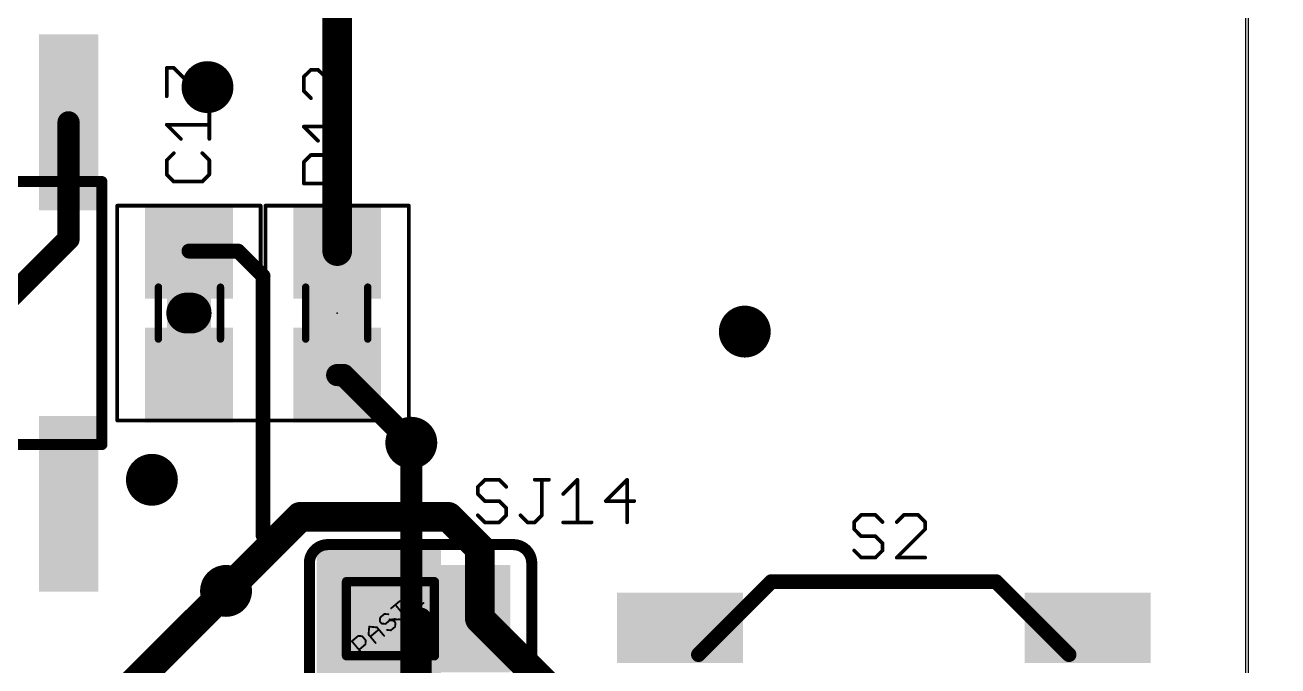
# Model space of a CAD drawing. Header units: inches. Extents: x 45 to 322, y 27 to 227.
# Drawn here: x 290.35 to 307.53, y 105.29 to 114.08 of the extents above; entities that cross this region are included whole.
import ezdxf

# ---------------------------------------------------------------- set-up
doc = ezdxf.new("R2010")
doc.units = ezdxf.units.IN
doc.header["$MEASUREMENT"] = 0
for name, color, linetype in [('1', 22, 'Continuous'), ('16', 175, 'Continuous'), ('18', 82, 'Continuous'), ('20', 7, 'Continuous'), ('21', 253, 'Continuous'), ('23', 7, 'Continuous'), ('25', 253, 'Continuous'), ('27', 253, 'Continuous'), ('29', 253, 'Continuous'), ('31', 253, 'Continuous'), ('35', 253, 'Continuous'), ('39', 22, 'Continuous'), ('44', 253, 'Continuous'), ('51', 253, 'Continuous')]:
    doc.layers.add(name, color=color, linetype=linetype)

# ---------------------------------------------------------------- blocks, each defined once
blk = doc.blocks.new('RECT')
blk.add_solid([(-0.5, -0.5), (0.5, -0.5), (-0.5, 0.5), (0.5, 0.5)])
blk = doc.blocks.new('ROUNDV')
at = {"const_width": 0.5}
blk.add_lwpolyline([(0, -0.25, 1), (0, 0.25, 1), (0, -0.25)], format="xyb", dxfattribs=at)

msp = doc.modelspace()

# ---------------------------------------------------------------- linework, layer by layer
msp.add_line((307.092, 78.968), (307.092, 174.968))
msp.add_spline([(284.592, 226.968), (322.092, 126.968), (284.592, 26.968)], degree=3)
at = {"layer": '1'}
for points, const_width in [([(294.633, 110.982), (294.633, 117.498)], 0.406), ([(290.95, 112.748), (290.95, 111.148)], 0.305), ([(290.95, 111.148), (289.172, 109.37)], 0.305), ([(292.601, 110.982), (293.275, 110.982)], 0.203), ([(293.275, 110.982), (293.617, 110.64)], 0.203), ([(293.617, 110.64), (293.617, 107.084)], 0.203), ([(294.633, 109.282), (294.721, 109.282)], 0.305), ([(294.721, 109.282), (295.649, 108.354)], 0.305), ([(294.125, 107.338), (293.744, 106.957)], 0.406), ([(296.157, 107.338), (294.125, 107.338)], 0.406), ([(296.589, 106.906), (296.157, 107.338)], 0.406), ([(293.617, 107.084), (293.744, 106.957)], 0.203), ([(293.744, 106.957), (293.109, 106.322)], 0.406), ([(296.589, 105.941), (296.589, 106.906)], 0.406), ([(295.776, 105.941), (295.776, 105.026)], 0.305), ([(297.935, 104.595), (296.589, 105.941)], 0.406)]:
    msp.add_lwpolyline(points, dxfattribs=dict(at, const_width=const_width))
for points, const_width in [([(291.026, 112.748, 1), (290.874, 112.748)], 0.152), ([(290.874, 111.148, 1), (291.026, 111.148)], 0.152), ([(291.004, 111.094, 1), (290.896, 111.202)], 0.152), ([(292.601, 111.033, 1), (292.601, 110.931)], 0.102), ([(293.311, 111.018, 1), (293.239, 110.946)], 0.102), ([(293.275, 110.931, 1), (293.275, 111.033)], 0.102), ([(294.531, 110.982, 1), (294.735, 110.982)], 0.203), ([(293.668, 110.64, 1), (293.566, 110.64)], 0.102), ([(293.581, 110.604, 1), (293.653, 110.676)], 0.102), ([(294.633, 109.358, 1), (294.633, 109.206)], 0.152), ([(294.775, 109.336, 1), (294.667, 109.228)], 0.152), ([(294.721, 109.206, 1), (294.721, 109.358)], 0.152), ([(295.595, 108.3, 1), (295.703, 108.408)], 0.152), ([(294.125, 107.439, 1), (294.125, 107.236)], 0.203), ([(294.197, 107.266, 1), (294.053, 107.41)], 0.203), ([(296.229, 107.41, 1), (296.085, 107.266)], 0.203), ([(296.157, 107.236, 1), (296.157, 107.439)], 0.203), ([(293.653, 107.12, 1), (293.581, 107.048)], 0.102), ([(293.566, 107.084, 1), (293.668, 107.084)], 0.102), ([(293.672, 107.029, 1), (293.816, 106.885)], 0.203), ([(293.816, 106.885, 1), (293.672, 107.029)], 0.203), ([(293.708, 106.921, 1), (293.78, 106.993)], 0.102), ([(296.69, 106.906, 1), (296.487, 106.906)], 0.203), ([(296.517, 106.834, 1), (296.661, 106.978)], 0.203), ([(293.037, 106.394, 1), (293.181, 106.25)], 0.203), ([(295.852, 105.941, 1), (295.7, 105.941)], 0.152), ([(296.661, 106.013, 1), (296.517, 105.869)], 0.203), ([(296.487, 105.941, 1), (296.69, 105.941)], 0.203)]:
    msp.add_lwpolyline(points, format="xyb", dxfattribs=dict(at, const_width=const_width))
at = {"layer": '16'}
for points, const_width in [([(295.649, 108.354), (295.649, 101.75)], 0.305), ([(293.109, 106.322), (290.823, 104.036)], 0.406)]:
    msp.add_lwpolyline(points, dxfattribs=dict(at, const_width=const_width))
for points, const_width in [([(295.725, 108.354, 1), (295.573, 108.354)], 0.152), ([(293.181, 106.25, 1), (293.037, 106.394)], 0.203)]:
    msp.add_lwpolyline(points, format="xyb", dxfattribs=dict(at, const_width=const_width))
at = {"layer": '20'}
msp.add_line((307.121, 174.858), (307.121, 78.858), dxfattribs=at)
at = {"layer": '21'}
for points, const_width in [([(291.407, 108.329), (291.407, 111.935)], 0.152), ([(292.631, 110.132), (292.57, 110.132)], 0.559), ([(294.506, 106.957), (297.046, 106.957)], 0.152), ([(294.252, 106.703), (294.252, 105.179)], 0.152), ([(297.3, 106.703), (297.3, 105.179)], 0.152), ([(300.586, 106.449), (303.666, 106.449)], 0.203)]:
    msp.add_lwpolyline(points, dxfattribs=dict(at, const_width=const_width))
for points, const_width in [([(291.445, 111.935, 1), (291.369, 111.935)], 0.0762), ([(292.57, 110.272, 1), (292.57, 109.992)], 0.279), ([(292.631, 109.992, 1), (292.631, 110.272)], 0.279), ([(291.369, 108.329, 1), (291.445, 108.329)], 0.0762), ([(294.506, 106.957, 0.4142), (294.252, 106.703)], 0.152), ([(294.506, 106.995, 1), (294.506, 106.919)], 0.0762), ([(294.506, 106.919, 1), (294.506, 106.995)], 0.0762), ([(297.3, 106.703, 0.4142), (297.046, 106.957)], 0.152), ([(297.046, 106.995, 1), (297.046, 106.919)], 0.0762), ([(297.046, 106.919, 1), (297.046, 106.995)], 0.0762), ([(294.29, 106.703, 1), (294.214, 106.703)], 0.0762), ([(294.214, 106.703, 1), (294.29, 106.703)], 0.0762), ([(297.338, 106.703, 1), (297.262, 106.703)], 0.0762), ([(297.262, 106.703, 1), (297.338, 106.703)], 0.0762), ([(300.586, 106.5, 1), (300.586, 106.398)], 0.102), ([(303.666, 106.398, 1), (303.666, 106.5)], 0.102)]:
    msp.add_lwpolyline(points, format="xyb", dxfattribs=dict(at, const_width=const_width))
at = {"layer": '23'}
for p in [(292.601, 110.132), (294.633, 110.132), (295.776, 105.941)]:
    msp.add_point(p, dxfattribs=at)
at = {"layer": '25', "const_width": 0.0508}
for points in [[(292.296, 113.105), (292.296, 113.494)], [(292.296, 113.494), (292.393, 113.494)], [(292.393, 113.494), (292.783, 113.105)], [(294.175, 113.372), (294.273, 113.469)], [(294.175, 113.177), (294.175, 113.372)], [(294.273, 113.469), (294.37, 113.469)], [(294.37, 113.469), (294.468, 113.372)], [(294.468, 113.372), (294.565, 113.469)], [(294.468, 113.372), (294.468, 113.274)], [(294.565, 113.469), (294.663, 113.469)], [(294.663, 113.469), (294.76, 113.372)], [(294.76, 113.372), (294.76, 113.177)], [(294.273, 113.079), (294.175, 113.177)], [(294.76, 113.177), (294.663, 113.079)], [(292.783, 113.105), (292.88, 113.105)], [(292.88, 112.52), (292.88, 112.91)], [(294.76, 112.495), (294.76, 112.884)], [(292.491, 112.52), (292.296, 112.715)], [(292.296, 112.715), (292.88, 112.715)], [(294.37, 112.495), (294.175, 112.689)], [(294.175, 112.689), (294.76, 112.689)], [(292.393, 112.325), (292.296, 112.228)], [(292.88, 112.228), (292.783, 112.325)], [(292.296, 112.228), (292.296, 112.033)], [(292.88, 112.033), (292.88, 112.228)], [(294.175, 112.202), (294.273, 112.3)], [(294.175, 111.91), (294.175, 112.202)], [(294.273, 112.3), (294.468, 112.3)], [(294.468, 112.3), (294.565, 112.202)], [(294.565, 112.105), (294.76, 112.3)], [(294.565, 112.202), (294.565, 111.91)], [(292.296, 112.033), (292.393, 111.935)], [(292.783, 111.935), (292.88, 112.033)], [(292.393, 111.935), (292.783, 111.935)], [(294.76, 111.91), (294.175, 111.91)], [(296.659, 107.846), (296.561, 107.749)], [(296.854, 107.846), (296.659, 107.846)], [(296.951, 107.749), (296.854, 107.846)], [(297.341, 107.846), (297.536, 107.846)], [(297.438, 107.359), (297.438, 107.846)], [(297.731, 107.651), (297.926, 107.846)], [(297.926, 107.846), (297.926, 107.262)], [(298.608, 107.846), (298.315, 107.554)], [(298.608, 107.262), (298.608, 107.846)], [(296.561, 107.749), (296.561, 107.651)], [(296.561, 107.651), (296.659, 107.554)], [(296.659, 107.554), (296.854, 107.554)], [(296.854, 107.554), (296.951, 107.457)], [(298.315, 107.554), (298.705, 107.554)], [(296.659, 107.262), (296.561, 107.359)], [(296.951, 107.359), (296.854, 107.262)], [(296.951, 107.457), (296.951, 107.359)], [(297.146, 107.359), (297.243, 107.262)], [(297.341, 107.262), (297.438, 107.359)], [(301.817, 107.364), (301.72, 107.266)], [(302.012, 107.364), (301.817, 107.364)], [(302.109, 107.266), (302.012, 107.364)], [(302.402, 107.364), (302.304, 107.266)], [(302.597, 107.364), (302.402, 107.364)], [(302.694, 107.266), (302.597, 107.364)], [(296.854, 107.262), (296.659, 107.262)], [(297.243, 107.262), (297.341, 107.262)], [(297.731, 107.262), (298.121, 107.262)], [(301.72, 107.266), (301.72, 107.169)], [(301.72, 107.169), (301.817, 107.071)], [(302.304, 106.779), (302.694, 107.169)], [(302.694, 107.169), (302.694, 107.266)], [(301.817, 107.071), (302.012, 107.071)], [(302.012, 107.071), (302.109, 106.974)], [(301.817, 106.779), (301.72, 106.876)], [(302.109, 106.876), (302.012, 106.779)], [(302.109, 106.974), (302.109, 106.876)], [(302.012, 106.779), (301.817, 106.779)], [(302.694, 106.779), (302.304, 106.779)]]:
    msp.add_lwpolyline(points, dxfattribs=at)
at = {"layer": '25', "const_width": 0.0254}
for points in [[(292.308, 113.494, 1), (292.283, 113.494)], [(292.296, 113.507, 1), (292.296, 113.482)], [(292.402, 113.503, 1), (292.384, 113.485)], [(292.393, 113.482, 1), (292.393, 113.507)], [(294.188, 113.372, 1), (294.163, 113.372)], [(294.166, 113.381, 1), (294.184, 113.363)], [(294.273, 113.482, 1), (294.273, 113.456)], [(294.282, 113.46, 1), (294.264, 113.478)], [(294.379, 113.478, 1), (294.361, 113.46)], [(294.37, 113.456, 1), (294.37, 113.482)], [(294.48, 113.372, 1), (294.455, 113.372)], [(294.459, 113.381, 1), (294.477, 113.363)], [(294.459, 113.363, 1), (294.477, 113.381)], [(294.565, 113.482, 1), (294.565, 113.456)], [(294.574, 113.46, 1), (294.556, 113.478)], [(294.671, 113.478, 1), (294.654, 113.46)], [(294.663, 113.456, 1), (294.663, 113.482)], [(294.773, 113.372, 1), (294.747, 113.372)], [(294.751, 113.363, 1), (294.769, 113.381)], [(294.184, 113.186, 1), (294.166, 113.168)], [(294.455, 113.274, 1), (294.48, 113.274)], [(294.769, 113.168, 1), (294.751, 113.186)], [(292.283, 113.105, 1), (292.308, 113.105)], [(292.783, 113.117, 1), (292.783, 113.092)], [(292.774, 113.096, 1), (292.792, 113.114)], [(292.88, 113.092, 1), (292.88, 113.117)], [(294.163, 113.177, 1), (294.188, 113.177)], [(294.264, 113.07, 1), (294.282, 113.088)], [(294.654, 113.088, 1), (294.671, 113.07)], [(294.747, 113.177, 1), (294.773, 113.177)], [(292.893, 112.91, 1), (292.868, 112.91)], [(294.773, 112.884, 1), (294.747, 112.884)], [(292.305, 112.724, 1), (292.287, 112.706)], [(292.296, 112.728, 1), (292.296, 112.702)], [(292.88, 112.702, 1), (292.88, 112.728)], [(294.184, 112.698, 1), (294.166, 112.68)], [(294.175, 112.702, 1), (294.175, 112.677)], [(294.76, 112.677, 1), (294.76, 112.702)], [(292.482, 112.511, 1), (292.5, 112.529)], [(292.868, 112.52, 1), (292.893, 112.52)], [(294.361, 112.486, 1), (294.379, 112.504)], [(294.747, 112.495, 1), (294.773, 112.495)], [(292.402, 112.316, 1), (292.384, 112.334)], [(292.792, 112.334, 1), (292.774, 112.316)], [(292.308, 112.228, 1), (292.283, 112.228)], [(292.287, 112.237, 1), (292.305, 112.219)], [(292.893, 112.228, 1), (292.868, 112.228)], [(292.871, 112.219, 1), (292.889, 112.237)], [(294.188, 112.202, 1), (294.163, 112.202)], [(294.166, 112.211, 1), (294.184, 112.193)], [(294.273, 112.312, 1), (294.273, 112.287)], [(294.282, 112.291, 1), (294.264, 112.309)], [(294.477, 112.309, 1), (294.459, 112.291)], [(294.468, 112.287, 1), (294.468, 112.312)], [(294.578, 112.202, 1), (294.552, 112.202)], [(294.556, 112.193, 1), (294.574, 112.211)], [(294.769, 112.291, 1), (294.751, 112.309)], [(292.305, 112.042, 1), (292.287, 112.024)], [(292.283, 112.033, 1), (292.308, 112.033)], [(292.868, 112.033, 1), (292.893, 112.033)], [(292.889, 112.024, 1), (292.871, 112.042)], [(294.556, 112.114, 1), (294.574, 112.096)], [(292.393, 111.948, 1), (292.393, 111.923)], [(292.384, 111.926, 1), (292.402, 111.944)], [(292.774, 111.944, 1), (292.792, 111.926)], [(292.783, 111.923, 1), (292.783, 111.948)], [(294.175, 111.923, 1), (294.175, 111.897)], [(294.163, 111.91, 1), (294.188, 111.91)], [(294.552, 111.91, 1), (294.578, 111.91)], [(294.76, 111.897, 1), (294.76, 111.923)], [(296.659, 107.859, 1), (296.659, 107.834)], [(296.668, 107.837, 1), (296.65, 107.855)], [(296.863, 107.855, 1), (296.845, 107.837)], [(296.854, 107.834, 1), (296.854, 107.859)], [(297.341, 107.859, 1), (297.341, 107.834)], [(297.451, 107.846, 1), (297.426, 107.846)], [(297.536, 107.834, 1), (297.536, 107.859)], [(297.938, 107.846, 1), (297.913, 107.846)], [(297.935, 107.837, 1), (297.917, 107.855)], [(298.62, 107.846, 1), (298.595, 107.846)], [(298.617, 107.837, 1), (298.599, 107.855)], [(296.574, 107.749, 1), (296.549, 107.749)], [(296.552, 107.758, 1), (296.57, 107.74)], [(296.942, 107.74, 1), (296.96, 107.758)], [(296.57, 107.66, 1), (296.552, 107.642)], [(296.549, 107.651, 1), (296.574, 107.651)], [(296.659, 107.567, 1), (296.659, 107.541)], [(296.65, 107.545, 1), (296.668, 107.563)], [(296.863, 107.563, 1), (296.845, 107.545)], [(296.854, 107.541, 1), (296.854, 107.567)], [(297.722, 107.66, 1), (297.74, 107.642)], [(298.315, 107.567, 1), (298.315, 107.541)], [(298.306, 107.563, 1), (298.324, 107.545)], [(298.705, 107.541, 1), (298.705, 107.567)], [(296.57, 107.368, 1), (296.552, 107.35)], [(296.964, 107.457, 1), (296.938, 107.457)], [(296.938, 107.359, 1), (296.964, 107.359)], [(296.942, 107.448, 1), (296.96, 107.466)], [(296.96, 107.35, 1), (296.942, 107.368)], [(297.155, 107.368, 1), (297.137, 107.35)], [(297.426, 107.359, 1), (297.451, 107.359)], [(297.447, 107.35, 1), (297.429, 107.368)], [(301.817, 107.376, 1), (301.817, 107.351)], [(301.826, 107.355, 1), (301.808, 107.373)], [(302.021, 107.373, 1), (302.003, 107.355)], [(302.012, 107.351, 1), (302.012, 107.376)], [(302.402, 107.376, 1), (302.402, 107.351)], [(302.411, 107.355, 1), (302.393, 107.373)], [(302.606, 107.373, 1), (302.588, 107.355)], [(302.597, 107.351, 1), (302.597, 107.376)], [(296.659, 107.274, 1), (296.659, 107.249)], [(296.65, 107.253, 1), (296.668, 107.271)], [(296.845, 107.271, 1), (296.863, 107.253)], [(296.854, 107.249, 1), (296.854, 107.274)], [(297.243, 107.274, 1), (297.243, 107.249)], [(297.235, 107.253, 1), (297.252, 107.271)], [(297.332, 107.271, 1), (297.35, 107.253)], [(297.341, 107.249, 1), (297.341, 107.274)], [(297.731, 107.274, 1), (297.731, 107.249)], [(297.913, 107.262, 1), (297.938, 107.262)], [(298.121, 107.249, 1), (298.121, 107.274)], [(298.595, 107.262, 1), (298.62, 107.262)], [(301.732, 107.266, 1), (301.707, 107.266)], [(301.711, 107.275, 1), (301.729, 107.257)], [(301.729, 107.178, 1), (301.711, 107.16)], [(301.707, 107.169, 1), (301.732, 107.169)], [(302.1, 107.257, 1), (302.118, 107.275)], [(302.295, 107.275, 1), (302.313, 107.257)], [(302.707, 107.266, 1), (302.681, 107.266)], [(302.681, 107.169, 1), (302.707, 107.169)], [(302.685, 107.257, 1), (302.703, 107.275)], [(302.703, 107.16, 1), (302.685, 107.178)], [(301.817, 107.084, 1), (301.817, 107.059)], [(301.808, 107.062, 1), (301.826, 107.08)], [(302.021, 107.08, 1), (302.003, 107.062)], [(302.012, 107.059, 1), (302.012, 107.084)], [(301.729, 106.885, 1), (301.711, 106.868)], [(302.122, 106.974, 1), (302.097, 106.974)], [(302.097, 106.876, 1), (302.122, 106.876)], [(302.1, 106.965, 1), (302.118, 106.983)], [(302.118, 106.868, 1), (302.1, 106.885)], [(301.817, 106.792, 1), (301.817, 106.766)], [(301.808, 106.77, 1), (301.826, 106.788)], [(302.003, 106.788, 1), (302.021, 106.77)], [(302.012, 106.766, 1), (302.012, 106.792)], [(302.304, 106.792, 1), (302.304, 106.766)], [(302.295, 106.788, 1), (302.313, 106.77)], [(302.694, 106.766, 1), (302.694, 106.792)]]:
    msp.add_lwpolyline(points, format="xyb", dxfattribs=at)
at = {"layer": '27'}
for p, q in [((295.342, 105.924), (295.345, 105.921)), ((295.345, 105.921), (295.349, 105.921)), ((295.349, 105.941), (295.355, 105.941)), ((295.349, 105.921), (295.352, 105.924)), ((295.352, 105.924), (295.352, 105.941)), ((295.36, 105.941), (295.36, 105.924)), ((295.36, 105.924), (295.364, 105.921)), ((295.364, 105.921), (295.37, 105.921)), ((295.37, 105.921), (295.374, 105.924)), ((295.374, 105.924), (295.374, 105.941)), ((295.379, 105.921), (295.379, 105.941)), ((295.379, 105.941), (295.385, 105.934)), ((295.385, 105.934), (295.392, 105.941)), ((295.392, 105.941), (295.392, 105.921)), ((295.397, 105.921), (295.397, 105.941)), ((295.397, 105.941), (295.407, 105.941)), ((295.407, 105.928), (295.397, 105.928)), ((295.407, 105.941), (295.411, 105.938)), ((295.411, 105.931), (295.407, 105.928)), ((295.411, 105.938), (295.411, 105.931)), ((295.429, 105.941), (295.416, 105.941)), ((295.416, 105.941), (295.416, 105.921)), ((295.416, 105.931), (295.422, 105.931)), ((295.416, 105.921), (295.429, 105.921)), ((295.434, 105.921), (295.434, 105.941)), ((295.434, 105.941), (295.444, 105.941)), ((295.444, 105.928), (295.434, 105.928)), ((295.441, 105.928), (295.447, 105.921)), ((295.444, 105.941), (295.447, 105.938)), ((295.447, 105.931), (295.444, 105.928)), ((295.447, 105.938), (295.447, 105.931)), ((295.452, 105.931), (295.466, 105.931)), ((295.471, 105.921), (295.471, 105.941)), ((295.471, 105.941), (295.481, 105.941)), ((295.481, 105.928), (295.471, 105.928)), ((295.481, 105.941), (295.484, 105.938)), ((295.484, 105.931), (295.481, 105.928)), ((295.484, 105.938), (295.484, 105.931)), ((295.489, 105.934), (295.496, 105.941)), ((295.489, 105.921), (295.489, 105.934)), ((295.489, 105.931), (295.503, 105.931)), ((295.496, 105.941), (295.503, 105.934)), ((295.503, 105.934), (295.503, 105.921)), ((295.508, 105.941), (295.508, 105.921)), ((295.518, 105.941), (295.508, 105.941)), ((295.508, 105.921), (295.518, 105.921)), ((295.521, 105.938), (295.518, 105.941)), ((295.518, 105.921), (295.521, 105.924)), ((295.521, 105.924), (295.521, 105.938)), ((295.526, 105.931), (295.539, 105.931)), ((295.545, 105.938), (295.548, 105.941)), ((295.548, 105.921), (295.545, 105.924)), ((295.548, 105.941), (295.555, 105.941)), ((295.555, 105.921), (295.548, 105.921)), ((295.555, 105.931), (295.551, 105.931)), ((295.555, 105.941), (295.558, 105.938)), ((295.558, 105.934), (295.555, 105.931)), ((295.555, 105.931), (295.558, 105.928)), ((295.558, 105.924), (295.555, 105.921)), ((295.558, 105.938), (295.558, 105.934)), ((295.558, 105.928), (295.558, 105.924)), ((295.563, 105.931), (295.576, 105.931)), ((295.585, 105.941), (295.581, 105.938)), ((295.581, 105.921), (295.595, 105.934)), ((295.595, 105.921), (295.581, 105.921)), ((295.591, 105.941), (295.585, 105.941)), ((295.595, 105.938), (295.591, 105.941)), ((295.595, 105.934), (295.595, 105.938)), ((295.603, 105.941), (295.6, 105.938)), ((295.6, 105.938), (295.6, 105.924)), ((295.6, 105.924), (295.603, 105.921)), ((295.61, 105.941), (295.603, 105.941)), ((295.603, 105.921), (295.61, 105.921)), ((295.613, 105.938), (295.61, 105.941)), ((295.61, 105.921), (295.613, 105.924)), ((295.613, 105.924), (295.613, 105.938)), ((295.618, 105.921), (295.618, 105.941)), ((295.618, 105.941), (295.632, 105.941)), ((295.618, 105.931), (295.625, 105.931)), ((295.637, 105.938), (295.64, 105.941)), ((295.64, 105.921), (295.637, 105.924)), ((295.64, 105.941), (295.647, 105.941)), ((295.647, 105.921), (295.64, 105.921)), ((295.647, 105.931), (295.643, 105.931)), ((295.647, 105.941), (295.65, 105.938)), ((295.65, 105.934), (295.647, 105.931)), ((295.647, 105.931), (295.65, 105.928)), ((295.65, 105.924), (295.647, 105.921)), ((295.65, 105.938), (295.65, 105.934)), ((295.65, 105.928), (295.65, 105.924)), ((295.655, 105.918), (295.668, 105.918)), ((295.673, 105.921), (295.673, 105.941)), ((295.673, 105.941), (295.687, 105.921)), ((295.687, 105.921), (295.687, 105.941)), ((295.695, 105.941), (295.692, 105.938)), ((295.692, 105.938), (295.692, 105.924)), ((295.692, 105.924), (295.695, 105.921)), ((295.702, 105.941), (295.695, 105.941)), ((295.695, 105.921), (295.702, 105.921)), ((295.705, 105.938), (295.702, 105.941)), ((295.702, 105.921), (295.705, 105.924)), ((295.71, 105.918), (295.724, 105.918)), ((295.729, 105.921), (295.729, 105.941)), ((295.729, 105.941), (295.739, 105.941)), ((295.729, 105.931), (295.739, 105.931)), ((295.739, 105.921), (295.729, 105.921)), ((295.739, 105.941), (295.742, 105.938)), ((295.742, 105.934), (295.739, 105.931)), ((295.739, 105.931), (295.742, 105.928)), ((295.742, 105.924), (295.739, 105.921)), ((295.742, 105.938), (295.742, 105.934)), ((295.742, 105.928), (295.742, 105.924)), ((295.747, 105.941), (295.747, 105.938)), ((295.747, 105.938), (295.754, 105.931)), ((295.754, 105.931), (295.76, 105.938)), ((295.754, 105.931), (295.754, 105.921)), ((295.76, 105.938), (295.76, 105.941)), ((295.766, 105.918), (295.779, 105.918)), ((295.784, 105.921), (295.784, 105.941)), ((295.784, 105.941), (295.794, 105.941)), ((295.794, 105.928), (295.784, 105.928)), ((295.794, 105.941), (295.797, 105.938)), ((295.797, 105.931), (295.794, 105.928)), ((295.797, 105.938), (295.797, 105.931)), ((295.802, 105.934), (295.809, 105.941)), ((295.802, 105.921), (295.802, 105.934)), ((295.802, 105.931), (295.816, 105.931)), ((295.809, 105.941), (295.816, 105.934)), ((295.816, 105.934), (295.816, 105.921)), ((295.824, 105.941), (295.821, 105.938)), ((295.821, 105.938), (295.821, 105.934)), ((295.821, 105.934), (295.824, 105.931)), ((295.824, 105.921), (295.821, 105.924)), ((295.831, 105.941), (295.824, 105.941)), ((295.824, 105.931), (295.831, 105.931)), ((295.831, 105.921), (295.824, 105.921)), ((295.834, 105.938), (295.831, 105.941)), ((295.831, 105.931), (295.834, 105.928)), ((295.834, 105.924), (295.831, 105.921)), ((295.834, 105.928), (295.834, 105.924)), ((295.839, 105.941), (295.853, 105.941)), ((295.846, 105.921), (295.846, 105.941)), ((295.871, 105.941), (295.858, 105.941)), ((295.858, 105.941), (295.858, 105.921)), ((295.858, 105.931), (295.864, 105.931)), ((295.858, 105.921), (295.871, 105.921))]:
    msp.add_line(p, q, dxfattribs=at)
at = {"layer": '39', "const_width": 0.0508}
for points in [[(291.618, 108.659), (291.618, 111.605)], [(291.618, 111.605), (293.584, 111.605)], [(293.584, 111.605), (293.584, 108.659)], [(293.65, 108.659), (293.65, 111.605)], [(293.65, 111.605), (295.616, 111.605)], [(295.616, 111.605), (295.616, 108.659)], [(293.584, 108.659), (291.618, 108.659)], [(295.616, 108.659), (293.65, 108.659)]]:
    msp.add_lwpolyline(points, dxfattribs=at)
at = {"layer": '39', "const_width": 0.0254}
for points in [[(291.631, 111.605, 1), (291.605, 111.605)], [(291.618, 111.618, 1), (291.618, 111.592)], [(293.597, 111.605, 1), (293.571, 111.605)], [(293.584, 111.592, 1), (293.584, 111.618)], [(293.663, 111.605, 1), (293.637, 111.605)], [(293.65, 111.618, 1), (293.65, 111.592)], [(295.629, 111.605, 1), (295.603, 111.605)], [(295.616, 111.592, 1), (295.616, 111.618)], [(291.618, 108.672, 1), (291.618, 108.646)], [(291.605, 108.659, 1), (291.631, 108.659)], [(293.571, 108.659, 1), (293.597, 108.659)], [(293.584, 108.646, 1), (293.584, 108.672)], [(293.65, 108.672, 1), (293.65, 108.646)], [(293.637, 108.659, 1), (293.663, 108.659)], [(295.603, 108.659, 1), (295.629, 108.659)], [(295.616, 108.646, 1), (295.616, 108.672)]]:
    msp.add_lwpolyline(points, format="xyb", dxfattribs=at)
at = {"layer": '44'}
for centre in [(292.855, 113.231), (300.221, 109.878), (295.649, 108.354), (292.093, 107.846), (293.109, 106.322)]:
    msp.add_circle(centre, 0.152, dxfattribs=at)
at = {"layer": '51'}
for points, const_width in [([(291.407, 111.935), (286.683, 111.935)], 0.152), ([(292.182, 110.488), (292.182, 109.776)], 0.102), ([(293.033, 110.488), (293.033, 109.776)], 0.102), ([(294.201, 109.776), (294.201, 110.488)], 0.102), ([(295.052, 109.776), (295.052, 110.488)], 0.102), ([(286.683, 108.329), (291.407, 108.329)], 0.152), ([(295.966, 106.449), (294.76, 106.449)], 0.127), ([(294.76, 106.449), (294.76, 105.433)], 0.127), ([(295.966, 105.433), (295.966, 106.449)], 0.127), ([(299.586, 105.449), (300.586, 106.449)], 0.203), ([(303.666, 106.449), (304.666, 105.449)], 0.203), ([(295.668, 106.332), (295.551, 106.234)], 0.0254), ([(295.372, 106.083), (295.489, 106.181)], 0.0254), ([(295.551, 106.234), (295.698, 106.058)], 0.0254), ([(295.625, 106.146), (295.683, 106.195)], 0.0254), ([(295.698, 106.058), (295.815, 106.156)], 0.0254), ([(295.28, 106.006), (295.222, 105.957)], 0.0254), ([(295.334, 106.002), (295.28, 106.006)], 0.0254), ([(295.577, 105.957), (295.43, 106.132)], 0.0254), ([(295.063, 105.724), (295.072, 105.832)], 0.0254), ([(295.072, 105.832), (295.179, 105.822)], 0.0254), ([(295.087, 105.695), (295.204, 105.793)], 0.0254), ([(295.179, 105.822), (295.277, 105.705)], 0.0254), ([(295.222, 105.957), (295.217, 105.904)], 0.0254), ([(295.217, 105.904), (295.242, 105.874)], 0.0254), ([(295.242, 105.874), (295.295, 105.87)], 0.0254), ([(295.295, 105.87), (295.354, 105.919)], 0.0254), ([(295.354, 105.919), (295.408, 105.914)], 0.0254), ([(295.427, 105.831), (295.369, 105.782)], 0.0254), ([(295.408, 105.914), (295.432, 105.885)], 0.0254), ([(295.432, 105.885), (295.427, 105.831)], 0.0254), ([(294.834, 105.632), (294.922, 105.706)], 0.0254), ([(294.981, 105.457), (294.834, 105.632)], 0.0254), ([(294.922, 105.706), (294.976, 105.701)], 0.0254), ([(294.976, 105.701), (295.025, 105.643)], 0.0254), ([(295.025, 105.643), (295.02, 105.589)], 0.0254), ([(295.161, 105.607), (295.063, 105.724)], 0.0254), ([(295.369, 105.782), (295.315, 105.787)], 0.0254), ([(294.76, 105.433), (295.966, 105.433)], 0.127), ([(295.02, 105.589), (294.932, 105.515)], 0.0254)]:
    msp.add_lwpolyline(points, dxfattribs=dict(at, const_width=const_width))
for points, const_width in [([(291.407, 111.897, 1), (291.407, 111.973)], 0.0762), ([(292.207, 110.488, 1), (292.157, 110.488)], 0.0508), ([(293.058, 110.488, 1), (293.008, 110.488)], 0.0508), ([(294.226, 110.488, 1), (294.176, 110.488)], 0.0508), ([(295.077, 110.488, 1), (295.027, 110.488)], 0.0508), ([(292.157, 109.776, 1), (292.207, 109.776)], 0.0508), ([(293.008, 109.776, 1), (293.058, 109.776)], 0.0508), ([(294.176, 109.776, 1), (294.226, 109.776)], 0.0508), ([(295.027, 109.776, 1), (295.077, 109.776)], 0.0508), ([(291.407, 108.291, 1), (291.407, 108.367)], 0.0762), ([(294.76, 106.481, 1), (294.76, 106.417)], 0.0635), ([(294.792, 106.449, 1), (294.728, 106.449)], 0.0635), ([(295.998, 106.449, 1), (295.935, 106.449)], 0.0635), ([(295.966, 106.417, 1), (295.966, 106.481)], 0.0635), ([(300.622, 106.413, 1), (300.55, 106.485)], 0.102), ([(303.702, 106.485, 1), (303.63, 106.413)], 0.102), ([(295.672, 106.327, 1), (295.664, 106.336)], 0.0127), ([(295.493, 106.176, 1), (295.485, 106.186)], 0.0127), ([(295.556, 106.238, 1), (295.546, 106.229)], 0.0127), ([(295.547, 106.238, 1), (295.555, 106.229)], 0.0127), ([(295.62, 106.151, 1), (295.629, 106.141)], 0.0127), ([(295.687, 106.19, 1), (295.679, 106.2)], 0.0127), ([(295.819, 106.151, 1), (295.811, 106.161)], 0.0127), ([(295.281, 106.013, 1), (295.28, 106)], 0.0127), ([(295.284, 106.002, 1), (295.276, 106.011)], 0.0127), ([(295.334, 105.995, 1), (295.335, 106.008)], 0.0127), ([(295.368, 106.088, 1), (295.376, 106.078)], 0.0127), ([(295.435, 106.136, 1), (295.425, 106.128)], 0.0127), ([(295.694, 106.063, 1), (295.702, 106.053)], 0.0127), ([(295.693, 106.054, 1), (295.703, 106.062)], 0.0127), ([(295.078, 105.831, 1), (295.066, 105.832)], 0.0127), ([(295.073, 105.838, 1), (295.071, 105.825)], 0.0127), ([(295.184, 105.826, 1), (295.175, 105.818)], 0.0127), ([(295.179, 105.816, 1), (295.18, 105.829)], 0.0127), ([(295.208, 105.788, 1), (295.2, 105.798)], 0.0127), ([(295.222, 105.908, 1), (295.212, 105.9)], 0.0127), ([(295.211, 105.904, 1), (295.224, 105.903)], 0.0127), ([(295.228, 105.957, 1), (295.216, 105.958)], 0.0127), ([(295.218, 105.962, 1), (295.226, 105.953)], 0.0127), ([(295.242, 105.881, 1), (295.241, 105.868)], 0.0127), ([(295.237, 105.87, 1), (295.247, 105.879)], 0.0127), ([(295.291, 105.875, 1), (295.3, 105.865)], 0.0127), ([(295.295, 105.863, 1), (295.296, 105.876)], 0.0127), ([(295.354, 105.925, 1), (295.353, 105.912)], 0.0127), ([(295.358, 105.914, 1), (295.35, 105.924)], 0.0127), ([(295.412, 105.918, 1), (295.403, 105.91)], 0.0127), ([(295.407, 105.908, 1), (295.408, 105.92)], 0.0127), ([(295.421, 105.832, 1), (295.434, 105.831)], 0.0127), ([(295.432, 105.826, 1), (295.423, 105.836)], 0.0127), ([(295.438, 105.884, 1), (295.426, 105.885)], 0.0127), ([(295.427, 105.881, 1), (295.437, 105.889)], 0.0127), ([(295.573, 105.953, 1), (295.582, 105.961)], 0.0127), ([(294.839, 105.636, 1), (294.83, 105.628)], 0.0127), ([(294.83, 105.637, 1), (294.838, 105.627)], 0.0127), ([(294.923, 105.712, 1), (294.921, 105.699)], 0.0127), ([(294.926, 105.701, 1), (294.918, 105.711)], 0.0127), ([(294.981, 105.705, 1), (294.971, 105.697)], 0.0127), ([(294.975, 105.695, 1), (294.976, 105.707)], 0.0127), ([(295.031, 105.642, 1), (295.018, 105.643)], 0.0127), ([(295.02, 105.639, 1), (295.03, 105.647)], 0.0127), ([(295.067, 105.728, 1), (295.058, 105.72)], 0.0127), ([(295.056, 105.725, 1), (295.069, 105.724)], 0.0127), ([(295.083, 105.7, 1), (295.091, 105.69)], 0.0127), ([(295.273, 105.701, 1), (295.282, 105.709)], 0.0127), ([(295.316, 105.793, 1), (295.315, 105.781)], 0.0127), ([(295.365, 105.787, 1), (295.373, 105.777)], 0.0127), ([(295.368, 105.776, 1), (295.37, 105.788)], 0.0127), ([(294.76, 105.465, 1), (294.76, 105.401)], 0.0635), ([(294.728, 105.433, 1), (294.792, 105.433)], 0.0635), ([(294.928, 105.52, 1), (294.937, 105.511)], 0.0127), ([(294.977, 105.453, 1), (294.986, 105.461)], 0.0127), ([(295.014, 105.589, 1), (295.026, 105.588)], 0.0127), ([(295.024, 105.584, 1), (295.016, 105.594)], 0.0127), ([(295.156, 105.603, 1), (295.165, 105.611)], 0.0127), ([(295.935, 105.433, 1), (295.998, 105.433)], 0.0635), ([(295.966, 105.401, 1), (295.966, 105.465)], 0.0635), ([(299.55, 105.485, 1), (299.622, 105.413)], 0.102), ([(304.63, 105.413, 1), (304.702, 105.485)], 0.102)]:
    msp.add_lwpolyline(points, format="xyb", dxfattribs=dict(at, const_width=const_width))

# ---------------------------------------------------------------- block references
at = {"layer": '1', "xscale": 0.6096, "yscale": 2.2098}
for p in [(290.95, 112.748), (290.95, 107.516)]:
    msp.add_blockref('RECT', p, dxfattribs=at)
at = {"layer": '1', "xscale": 1.1}
for p, rotation in [((292.601, 110.982), 270), ((294.633, 110.982), 90), ((292.601, 109.282), 270), ((294.633, 109.282), 90)]:
    msp.add_blockref('RECT', p, dxfattribs=dict(at, rotation=rotation))
at = {"layer": '1'}
for p, xscale, yscale, rotation in [((294.963, 105.941), 0.635, 1.27, 180), ((295.776, 105.941), 0.635, 1.27, 180), ((296.589, 105.941), 0.635, 1.27, 180), ((299.332, 105.814), 0.762, 1.524, 90), ((304.92, 105.814), 0.762, 1.524, 90)]:
    msp.add_blockref('RECT', p, dxfattribs=dict(at, xscale=xscale, yscale=yscale, rotation=rotation))
at = {"layer": '18', "xscale": 0.7112, "yscale": 0.7112}
for p in [(292.855, 113.231), (292.855, 113.231), (300.221, 109.878), (300.221, 109.878), (295.649, 108.354), (295.649, 108.354), (292.093, 107.846), (292.093, 107.846), (293.109, 106.322), (293.109, 106.322)]:
    msp.add_blockref('ROUNDV', p, dxfattribs=at)
at = {"layer": '21', "xscale": 0.4572, "yscale": 0.762, "rotation": 90}
msp.add_blockref('RECT', (294.633, 110.132), dxfattribs=at)
at = {"layer": '29', "xscale": 0.8128, "yscale": 2.413}
for p in [(290.95, 112.748), (290.95, 107.516)]:
    msp.add_blockref('RECT', p, dxfattribs=at)
at = {"layer": '29'}
for p, xscale, yscale, rotation in [((292.601, 110.982), 1.3032, 1.2032, 270), ((294.633, 110.982), 1.3032, 1.2032, 90), ((292.601, 109.282), 1.3032, 1.2032, 270), ((294.633, 109.282), 1.3032, 1.2032, 90), ((294.963, 105.941), 0.8382, 1.4732, 180), ((295.776, 105.941), 0.8382, 1.4732, 180), ((296.589, 105.941), 0.8382, 1.4732, 180), ((299.332, 105.814), 0.9652, 1.7272, 90), ((304.92, 105.814), 0.9652, 1.7272, 90)]:
    msp.add_blockref('RECT', p, dxfattribs=dict(at, xscale=xscale, yscale=yscale, rotation=rotation))
at = {"layer": '31', "xscale": 0.6096, "yscale": 2.2098}
for p in [(290.95, 112.748), (290.95, 107.516)]:
    msp.add_blockref('RECT', p, dxfattribs=at)
at = {"layer": '31', "xscale": 1.1}
for p, rotation in [((292.601, 110.982), 270), ((294.633, 110.982), 90), ((292.601, 109.282), 270), ((294.633, 109.282), 90)]:
    msp.add_blockref('RECT', p, dxfattribs=dict(at, rotation=rotation))
at = {"layer": '31'}
for p, xscale, yscale, rotation in [((295.204, 105.954), 1.7018, 2.0066, 180), ((299.332, 105.814), 0.762, 1.524, 90), ((304.92, 105.814), 0.762, 1.524, 90)]:
    msp.add_blockref('RECT', p, dxfattribs=dict(at, xscale=xscale, yscale=yscale, rotation=rotation))
at = {"layer": '35', "xscale": 0.3998, "yscale": 0.6}
for p, rotation in [((292.601, 110.132), 270), ((294.633, 110.132), 90)]:
    msp.add_blockref('RECT', p, dxfattribs=dict(at, rotation=rotation))
at = {"layer": '51', "xscale": 0.3556, "yscale": 1.016}
for p in [(290.95, 112.494), (290.95, 107.77)]:
    msp.add_blockref('RECT', p, dxfattribs=at)
at = {"layer": '51', "xscale": 0.5001, "yscale": 0.95}
for p, rotation in [((292.606, 110.72), 270), ((294.628, 110.712), 90), ((292.606, 109.552), 270), ((294.628, 109.544), 90)]:
    msp.add_blockref('RECT', p, dxfattribs=dict(at, rotation=rotation))

doc.saveas('drawing.dxf')
